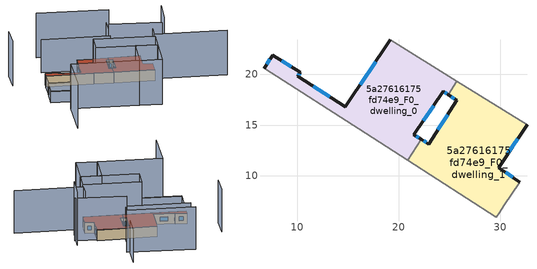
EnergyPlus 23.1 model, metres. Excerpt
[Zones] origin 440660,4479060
5a27616175fd74e9_F0_dwelling_0
 floor ground (EU_floor_Construction): 25.72,19.33 24.89,17.98 24.35,18.33 21.49,14.04 22.18,13.61 20.9,11.53 16.72,14.2 6.7,20.59 7.55,21.9 10.26,20.19 10.04,19.81 14.73,16.79 19.14,23.4 z0
 wall outside (EU_wall_Construction): 22.18,13.61 21.49,14.04 24.35,18.33 24.89,17.98 / 19.14,23.4 14.73,16.79 10.04,19.81 10.26,20.19 7.55,21.9 6.7,20.59 z0:3
 wall adiabatic (EU_wall_Construction): 25.72,19.33 19.14,23.4 / 6.7,20.59 16.72,14.2 20.9,11.53 z0:3
 wall to 5a27616175fd74e9_F0_dwelling_1 (EU_wall_Construction): 24.89,17.98 25.72,19.33 / 20.9,11.53 22.18,13.61 z0:3
 window (EU_Window_Construction): 24.53,18.22 24.71,18.1 / 22.42,15.44 23.42,16.93 / 21.96,13.75 21.72,13.9 / 7.27,21.47 6.98,21.02 / 9.37,20.75 8.44,21.34 / 10.11,19.93 10.19,20.07 / 13.19,17.78 11.57,18.82 / 17.7,21.24 16.17,18.95 z0.98:2.02
 roof outside (EU_roof_Construction): 22.18,13.61 21.49,14.04 24.35,18.33 24.89,17.98 25.72,19.33 19.14,23.4 14.73,16.79 10.04,19.81 10.26,20.19 7.55,21.9 6.7,20.59 16.72,14.2 20.9,11.53 z3
5a27616175fd74e9_F0_dwelling_1
 floor ground (EU_floor_Construction): 32.63,15.05 29.83,10.82 31.91,9.37 30.35,7.04 29.94,6.43 29.61,5.93 20.9,11.53 22.18,13.61 22.95,13.13 25.72,17.44 24.89,17.98 25.72,19.33 z0
 wall outside (EU_wall_Construction): 24.89,17.98 25.72,17.44 22.95,13.13 22.18,13.61 / 31.91,9.37 29.83,10.82 32.63,15.05 z0:3
 wall adiabatic (EU_wall_Construction): 20.9,11.53 29.61,5.93 29.94,6.43 30.35,7.04 31.91,9.37 / 32.63,15.05 25.72,19.33 z0:3
 window (EU_Window_Construction): 22.7,13.29 22.43,13.46 / 24.81,16.03 23.85,14.54 / 25.16,17.81 25.45,17.62 / 30.75,12.2 31.71,13.67 / 31.23,9.84 30.51,10.34 z0.98:2.02
 roof outside (EU_roof_Construction): 30.35,7.04 31.91,9.37 29.83,10.82 32.63,15.05 25.72,19.33 24.89,17.98 25.72,17.44 22.95,13.13 22.18,13.61 20.9,11.53 29.61,5.93 29.94,6.43 z3
shading: 26.56,2.04 33.45,10.99 / 34.65,31.64 25.97,18.53 / 25.97,18.53 11.65,28.02 z0:9; -4.08,-3.73 2.43,6.34 / 2.43,6.34 16.87,-2.99 / 45.49,-2.91 30.35,7.04 / 30.35,7.04 32.2,9.85 / 36.91,11.19 25.93,19.19 / 4.28,31.79 1.05,26.59 / 31.76,25.88 16.82,35.94 / 21.42,-6.19 16.78,-3.07 / 16.78,-3.07 22.03,4.73 / 22.03,4.73 26.67,1.61 / 26.67,1.61 21.42,-6.19 / 26.73,1.57 13.87,10.16 / 13.87,10.16 16.77,14.5 / 16.77,14.5 29.63,5.92 / 29.63,5.92 26.73,1.57 z0:12; 34.53,8.19 38.52,13.9 z0:15; 1.4,12.69 12.49,5.16 / 1.26,12.48 4.18,16.8 / 4.18,16.8 16.22,8.66 / 16.22,8.66 13.3,4.34 / 13.3,4.34 1.26,12.48 / 6.62,20.64 16.72,14.2 / 16.72,14.2 14.11,10.1 / 14.11,10.1 4.01,16.54 / 4.01,16.54 6.62,20.64 z0:3
[Building]
EU S2 Campaign: North Axis=0; Terrain=City; Solar Distribution=FullExterior
[Site:Location]
Madrid: Latitude=40.5; Longitude=-3.5; Time Zone=1; Elevation=609
[SizingPeriod:WeatherFileDays]
AnnualSizingPeriod: Begin Month=1; Begin Day of Month=1; End Month=12; End Day of Month=31; Day of Week for Start Day=Monday; Use Weather File Daylight Saving Period=No; Use Weather File Rain and Snow Indicators=No
[MATERIAL]
EU_InternalMass_Material: Roughness=MediumRough; Thickness=0.1; Conductivity=1; Density=1800; Specific Heat=900; Thermal Absorptance=0.9; Solar Absorptance=0.7; Visible Absorptance=0.7
[MATERIAL:NOMASS] Roughness=MediumRough; Thermal Absorptance=0.9; Solar Absorptance=0.7; Visible Absorptance=0.7
Name | Thermal Resistance
EU_wall_NoMass | 0.380735
EU_roof_NoMass | 0.646412
EU_floor_NoMass | 0.834376
[WINDOWMATERIAL:SIMPLEGLAZINGSYSTEM]
EU_Window_SimpleGlazing: UFactor=4.9725; Solar Heat Gain Coefficient=0.85; Visible Transmittance=0.85
[CONSTRUCTION]
EU_wall_Construction: EU_wall_NoMass
EU_roof_Construction: EU_roof_NoMass
EU_floor_Construction: EU_floor_NoMass
EU_InternalMass_Construction: EU_InternalMass_Material
EU_Window_Construction: EU_Window_SimpleGlazing
[ZONE] Type=1; Multiplier=1; Ceiling Height=autocalculate; Floor Area=autocalculate; Part of Total Floor Area=Yes
Name | Volume
5a27616175fd74e9_F0_dwelling_0 | 238.483
5a27616175fd74e9_F0_dwelling_1 | 238.487
[INTERNALMASS] Construction=EU_InternalMass_Construction
Name | Zone or ZoneList | Surface Area
5a27616175fd74e9_F0_dwelling_0_EU_InternalMass | 5a27616175fd74e9_F0_dwelling_0 | 79.4942
5a27616175fd74e9_F0_dwelling_1_EU_InternalMass | 5a27616175fd74e9_F0_dwelling_1 | 79.4957
[OTHEREQUIPMENT] Fuel Type=Electricity; Design Level Calculation Method=Watts/Area; Power per Zone Floor Area=1; Fraction Latent=0; Fraction Radiant=0; Fraction Lost=0; Carbon Dioxide Generation Rate=0; EndUse Subcategory=EU_Step8_InternalGains
Name | Zone or ZoneList or Space or SpaceList | Schedule
EU_Step8_InternalGain_5a27616175fd74e9_F0_dwelling_0_f000 | 5a27616175fd74e9_F0_dwelling_0 | EU_Step8_GainSchedule_5a27616175fd74e9_F0_dwelling_0_f000
EU_Step8_InternalGain_5a27616175fd74e9_F0_dwelling_1_f000 | 5a27616175fd74e9_F0_dwelling_1 | EU_Step8_GainSchedule_5a27616175fd74e9_F0_dwelling_1_f000
[ZONEVENTILATION:DESIGNFLOWRATE] Schedule=EU_AlwaysOn; Design Flow Rate Calculation Method=AirChanges/Hour; Air Changes per Hour=0.68; Ventilation Type=Natural; Fan Pressure Rise=0; Fan Total Efficiency=1; Constant Term Coefficient=1; Temperature Term Coefficient=0; Velocity Term Coefficient=0; Velocity Squared Term Coefficient=0; Minimum Indoor Temperature=-100; Maximum Indoor Temperature=100; Delta Temperature=-100; Minimum Outdoor Temperature=-100; Maximum Outdoor Temperature=100; Maximum Wind Speed=40
Name | Zone or ZoneList or Space or SpaceList
EU_ConstantAir_5a27616175fd74e9_F0_dwelling_0 | 5a27616175fd74e9_F0_dwelling_0
EU_ConstantAir_5a27616175fd74e9_F0_dwelling_1 | 5a27616175fd74e9_F0_dwelling_1
[HVACTEMPLATE:THERMOSTAT] Constant Heating Setpoint=20; Constant Cooling Setpoint=50
EU_HeatOnly_5a27616175fd74e9_F0_dwelling_0; EU_HeatOnly_5a27616175fd74e9_F0_dwelling_1
[HVACTEMPLATE:ZONE:IDEALLOADSAIRSYSTEM] System Availability Schedule=EU_AlwaysOn; Maximum Heating Supply Air Temperature=50; Minimum Cooling Supply Air Temperature=13; Maximum Heating Supply Air Humidity Ratio=0.0156; Minimum Cooling Supply Air Humidity Ratio=0.0077; Heating Limit=NoLimit; Cooling Limit=NoLimit; Heating Availability Schedule=EU_AlwaysOn; Cooling Availability Schedule=EU_CoolingOff; Dehumidification Control Type=ConstantSensibleHeatRatio; Cooling Sensible Heat Ratio=0.7; Dehumidification Setpoint=60; Humidification Control Type=None; Humidification Setpoint=30; Outdoor Air Method=None; Outdoor Air Flow Rate per Person=0.00944; Outdoor Air Flow Rate per Zone Floor Area=0; Outdoor Air Flow Rate per Zone=0; Demand Controlled Ventilation Type=None; Outdoor Air Economizer Type=NoEconomizer; Heat Recovery Type=None; Sensible Heat Recovery Effectiveness=0.7; Latent Heat Recovery Effectiveness=0.65
Name | Template Thermostat
5a27616175fd74e9_F0_dwelling_0 | EU_HeatOnly_5a27616175fd74e9_F0_dwelling_0
5a27616175fd74e9_F0_dwelling_1 | EU_HeatOnly_5a27616175fd74e9_F0_dwelling_1
[SIZING:ZONE] Zone Cooling Design Supply Air Temperature Input Method=SupplyAirTemperature; Zone Cooling Design Supply Air Temperature=13; Zone Heating Design Supply Air Temperature Input Method=SupplyAirTemperature; Zone Heating Design Supply Air Temperature=50; Zone Cooling Design Supply Air Humidity Ratio=0.008; Zone Heating Design Supply Air Humidity Ratio=0.008; Cooling Design Air Flow Method=DesignDay; Cooling Design Air Flow Rate=0; Cooling Minimum Air Flow per Zone Floor Area=0.000762; Cooling Minimum Air Flow=0; Cooling Minimum Air Flow Fraction=0.2; Heating Design Air Flow Method=DesignDay; Heating Design Air Flow Rate=0; Heating Maximum Air Flow per Zone Floor Area=0.002032; Heating Maximum Air Flow=0.141576; Heating Maximum Air Flow Fraction=0.3; Account for Dedicated Outdoor Air System=No; Dedicated Outdoor Air System Control Strategy=NeutralSupplyAir; Dedicated Outdoor Air Low Setpoint Temperature for Design=autosize; Dedicated Outdoor Air High Setpoint Temperature for Design=autosize; Zone Load Sizing Method=Sensible Load Only No Latent Load; Zone Latent Cooling Design Supply Air Humidity Ratio Input Method=HumidityRatioDifference; Zone Cooling Design Supply Air Humidity Ratio Difference=0.005; Zone Latent Heating Design Supply Air Humidity Ratio Input Method=HumidityRatioDifference; Zone Humidification Design Supply Air Humidity Ratio Difference=0.005
5a27616175fd74e9_F0_dwelling_0; 5a27616175fd74e9_F0_dwelling_1
[SCHEDULE:CONSTANT]
Name | Hourly Value
EU_AlwaysOn | 1
EU_CoolingOff | 0
[SCHEDULE:FILE] Column Number=1; Rows to Skip at Top=0; Number of Hours of Data=8760; Column Separator=Comma; Interpolate to Timestep=No; Minutes per Item=60; Adjust Schedule for Daylight Savings=Yes
Name | File
EU_Step8_GainSchedule_5a27616175fd74e9_F0_dwelling_0_f000 | ../../schedules/5a27616175fd74e9/5a27616175fd74e9_F0_dwelling_0_f000_gain.csv
EU_Step8_GainSchedule_5a27616175fd74e9_F0_dwelling_1_f000 | ../../schedules/5a27616175fd74e9/5a27616175fd74e9_F0_dwelling_1_f000_gain.csv
